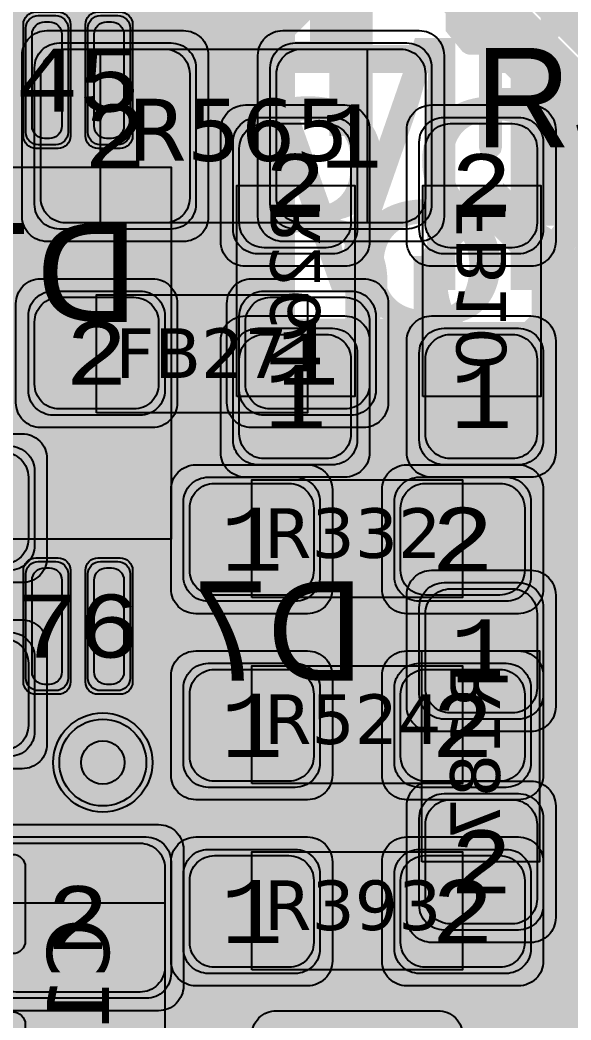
# Model space of a CAD drawing. Extents: x -28 to 199, y -61 to 255.
# Drawn here: x 140.03 to 144.47, y 85.12 to 93.19 of the extents above; entities that cross this region are included whole.
import ezdxf
from ezdxf.enums import TextEntityAlignment as Align

# ---------------------------------------------------------------- set-up
doc = ezdxf.new("R2010")
doc.units = 0
doc.header["$MEASUREMENT"] = 0
for name, color, linetype in [('ASSEMBLY_OUTLINES_BTM', 191, 'CONTINUOUS'), ('ASSEMBLY_OUTLINES_TOP', 102, 'CONTINUOUS'), ('ASSEMBLY_PART_NUMBERS_BTM', 191, 'CONTINUOUS'), ('ASSEMBLY_PART_NUMBERS_TOP', 102, 'CONTINUOUS'), ('ASSEMBLY_REF_DES_BTM', 191, 'CONTINUOUS'), ('ASSEMBLY_REF_DES_TOP', 102, 'CONTINUOUS'), ('DRILL_DRAWING', 21, 'CONTINUOUS'), ('GENERATED_SILKSCREEN_BTM', 255, 'CONTINUOUS'), ('GENERATED_SILKSCREEN_TOP', 140, 'CONTINUOUS'), ('PART_PADS_SMD_BTM', 10, 'CONTINUOUS'), ('PART_PADS_SMD_TOP', 150, 'CONTINUOUS'), ('PIN_NUMBERS_BTM', 8, 'CONTINUOUS'), ('PIN_NUMBERS_TOP', 8, 'CONTINUOUS'), ('PLACEMENT_OUTLINES_BTM', 222, 'CONTINUOUS'), ('PLACEMENT_OUTLINES_TOP', 130, 'CONTINUOUS'), ('PLANE_SHAPES_LAYER_2', 230, 'CONTINUOUS'), ('PLANE_SHAPES_LAYER_3', 81, 'CONTINUOUS'), ('SILKSCREEN_OUTLINES_BTM', 211, 'CONTINUOUS'), ('SILKSCREEN_OUTLINES_TOP', 150, 'CONTINUOUS'), ('SILKSCREEN_REF_DES_BTM', 211, 'CONTINUOUS'), ('SILKSCREEN_REF_DES_TOP', 150, 'CONTINUOUS'), ('SOLDERMASK_PADS_BTM', 12, 'CONTINUOUS'), ('SOLDERMASK_PADS_TOP', 180, 'CONTINUOUS'), ('SOLDERPASTE_PADS_BTM', 12, 'CONTINUOUS'), ('SOLDERPASTE_PADS_TOP', 180, 'CONTINUOUS'), ('TRACES_LAYER_3', 81, 'CONTINUOUS'), ('TRACES_LAYER_BOTTOM', 10, 'CONTINUOUS'), ('TRACES_LAYER_TOP', 150, 'CONTINUOUS'), ('VIA_HOLES_LAYER_2', 30, 'CONTINUOUS'), ('VIA_HOLES_LAYER_3', 30, 'CONTINUOUS'), ('VIA_HOLES_LAYER_BOTTOM', 30, 'CONTINUOUS'), ('VIA_HOLES_LAYER_TOP', 30, 'CONTINUOUS'), ('VIA_PADS_LAYER_2', 230, 'CONTINUOUS'), ('VIA_PADS_LAYER_3', 81, 'CONTINUOUS'), ('VIA_PADS_LAYER_BOTTOM', 10, 'CONTINUOUS'), ('VIA_PADS_LAYER_TOP', 150, 'CONTINUOUS')]:
    doc.layers.add(name, color=color, linetype=linetype)
doc.styles.add('COURIER_NEW', font='COUR.TTF')
doc.styles.add('VERDANA', font='verdana.TTF')
doc.styles.add('VERIBEST_GERBER_0', font='txt')

msp = doc.modelspace()

# ---------------------------------------------------------------- hatches: boundary and pattern name
at = {"layer": 'PLANE_SHAPES_LAYER_2'}
h = msp.add_hatch(color=256, dxfattribs=at)
h.paths.add_polyline_path([(169.5, 129.25), (149.5, 129.25), (142.25, 122), (142.25, 90.5), (147.5, 90.5), (147.5, 80), (154, 80), (154, 69.25), (131.75, 69.25), (131.75, 73.25), (121.25, 73.25), (121.25, 81), (110.5, 81), (110.5, 125.75), (106.5, 125.75), (106.5, 128.75), (93.5, 128.75), (93.5, 120.25), (91.75, 120.25), (91.75, 121.5), (80, 121.5), (80, 118.25), (73.25, 118.25), (73.25, 124.5), (67.5, 124.5), (67.5, 128), (57.75, 128), (57.75, 120.25), (55.25, 120.25), (55.25, 121.5), (47.5, 121.5), (47.5, 119), (35, 119), (35, 134.75), (32.75, 134.75), (32.75, 159.75), (29.25, 159.75), (29.25, 175.25), (22.5, 175.25), (22.5, 195.25), (17.25, 195.25), (17.25, 198), (22.5, 198), (22.5, 216.5), (40.25, 216.5), (40.25, 235.5), (54.5, 235.5), (54.5, 254), (87.25, 254), (87.25, 236.25), (86.25, 236.25), (86.25, 228.75), (81, 228.75), (81, 218.75), (95.25, 218.75), (95.25, 194.5), (87, 194.5), (87, 172), (131.1, 172), (131.1, 208.75), (115.5, 208.75), (115.5, 213.75), (106.75, 213.75), (106.75, 218.75), (110.25, 222.25), (110.25, 226.25), (142.5, 226.25), (142.5, 221.5), (160.5, 221.5), (160.5, 240.75), (169.5, 240.75)])
h.paths.add_polyline_path([(35.5, 149.5), (41.75, 149.5), (41.75, 152), (39.25, 152), (39.25, 154), (37.75, 154), (37.75, 152), (35.5, 152)], flags=16)
h.paths.add_polyline_path([(37.5, 125.75), (37.5, 128.75), (42.75, 128.75), (42.75, 125.75)], flags=16)
h.paths.add_polyline_path([(52, 127.75), (52, 130.75), (54.25, 130.75), (54.25, 127.75)], flags=16)
h.paths.add_polyline_path([(50.75, 219.5), (50.75, 226.5), (71.75, 226.5), (71.75, 219.5)], flags=16)
h.paths.add_polyline_path([(66.5, 150.75), (66.5, 177.5), (72.25, 177.5), (72.25, 150.75)], flags=16)
h.paths.add_polyline_path([(47.25, 185.25), (73, 185.25), (73, 188.25), (70.25, 188.25), (70.25, 191), (47.25, 191)], flags=16)
h.paths.add_polyline_path([(84.5, 208), (84.5, 212.75), (85, 212.75), (85, 208)], flags=16)
h.paths.add_polyline_path([(61.5, 137.25), (87.75, 137.25), (87.75, 140.5), (84.75, 140.5), (84.75, 143), (61.5, 143)], flags=16)
h.paths.add_polyline_path([(88.75, 127), (88.75, 130), (91, 130), (91, 127)], flags=16)
h.paths.add_polyline_path([(85.5, 130.25), (85.5, 132.5), (91, 132.5), (91, 130.25)], flags=16)
h.paths.add_polyline_path([(108.75, 142.25), (135.75, 142.25), (135.75, 145.75), (132.25, 145.75), (132.25, 149), (108.75, 149)], flags=16)
h.paths.add_polyline_path([(114.25, 126.75), (140.75, 126.75), (140.75, 129.75), (137.25, 129.75), (137.25, 133), (114.25, 133)], flags=16)
h.paths.add_polyline_path([(155.25, 180.25), (166.25, 180.25), (166.25, 186.25), (152.25, 186.25), (152.25, 183), (155.25, 183)], flags=16)
at = {"layer": 'PLANE_SHAPES_LAYER_3'}
h = msp.add_hatch(color=256, dxfattribs=at)
h.paths.add_polyline_path([(169.5, 129.25), (149.5, 129.25), (142.25, 122), (142.25, 90.5), (147.5, 90.5), (147.5, 80), (154, 80), (154, 69.25), (131.75, 69.25), (131.75, 73.25), (121.25, 73.25), (121.25, 81), (110.5, 81), (110.5, 125.75), (106.5, 125.75), (106.5, 128.75), (93.5, 128.75), (93.5, 120.25), (91.75, 120.25), (91.75, 121.5), (80, 121.5), (80, 118.25), (73.25, 118.25), (73.25, 124.5), (67.5, 124.5), (67.5, 127.75), (58.25, 127.75), (58.25, 130.25), (88.75, 130.25), (88.75, 127), (91, 127), (91, 132.5), (55, 132.5), (55, 131.25), (52, 131.25), (52, 127.75), (55, 127.75), (55, 127.25), (57.75, 127.25), (57.75, 120.25), (55.25, 120.25), (55.25, 121.5), (47.5, 121.5), (47.5, 119), (35, 119), (35, 134.75), (32.75, 134.75), (32.75, 159.75), (29.25, 159.75), (29.25, 175.25), (22.5, 175.25), (22.5, 195.25), (17.25, 195.25), (17.25, 198), (22.5, 198), (22.5, 216.5), (40.25, 216.5), (40.25, 235.5), (54.5, 235.5), (54.5, 254), (87.25, 254), (87.25, 236.25), (86.25, 236.25), (86.25, 228.75), (81, 228.75), (81, 218.75), (95.25, 218.75), (95.25, 194.5), (87, 194.5), (87, 172), (131.1, 172), (131.1, 208.75), (115.5, 208.75), (115.5, 213.75), (106.75, 213.75), (106.75, 218.75), (110.25, 222.25), (110.25, 226.25), (142.5, 226.25), (142.5, 221.5), (160.5, 221.5), (160.5, 240.75), (169.5, 240.75)])
h.paths.add_polyline_path([(35.5, 149.5), (41.75, 149.5), (41.75, 152), (39.25, 152), (39.25, 154), (37.75, 154), (37.75, 152), (35.5, 152)], flags=16)
h.paths.add_polyline_path([(37.5, 125.75), (37.5, 128.75), (42.75, 128.75), (42.75, 125.75)], flags=16)
h.paths.add_polyline_path([(50.75, 219.5), (50.75, 226.5), (71.75, 226.5), (71.75, 219.5)], flags=16)
h.paths.add_polyline_path([(66.5, 150.75), (66.5, 177.5), (72.25, 177.5), (72.25, 150.75)], flags=16)
h.paths.add_polyline_path([(47.25, 185.25), (73, 185.25), (73, 188.25), (70.25, 188.25), (70.25, 191), (47.25, 191)], flags=16)
h.paths.add_polyline_path([(84.5, 208), (84.5, 212.75), (85, 212.75), (85, 208)], flags=16)
h.paths.add_polyline_path([(61.5, 137.25), (87.75, 137.25), (87.75, 140.5), (84.75, 140.5), (84.75, 143), (61.5, 143)], flags=16)
h.paths.add_polyline_path([(108.75, 142.25), (135.75, 142.25), (135.75, 145.75), (132.25, 145.75), (132.25, 149), (108.75, 149)], flags=16)
h.paths.add_polyline_path([(114.25, 126.75), (140.75, 126.75), (140.75, 129.75), (137.25, 129.75), (137.25, 133), (114.25, 133)], flags=16)
h.paths.add_polyline_path([(155.25, 180.25), (166.25, 180.25), (166.25, 186.25), (152.25, 186.25), (152.25, 183), (155.25, 183)], flags=16)
at = {"layer": 'VIA_HOLES_LAYER_2'}
h = msp.add_hatch(color=256, dxfattribs=at)
edge = h.paths.add_edge_path()
edge.add_arc((140.7, 87.2), 0.175, 0, 360)
at = {"layer": 'VIA_HOLES_LAYER_3'}
h = msp.add_hatch(color=256, dxfattribs=at)
edge = h.paths.add_edge_path()
edge.add_arc((140.7, 87.2), 0.175, 0, 360)
at = {"layer": 'VIA_HOLES_LAYER_BOTTOM'}
h = msp.add_hatch(color=256, dxfattribs=at)
edge = h.paths.add_edge_path()
edge.add_arc((140.7, 87.2), 0.175, 0, 360)
at = {"layer": 'VIA_HOLES_LAYER_TOP'}
h = msp.add_hatch(color=256, dxfattribs=at)
edge = h.paths.add_edge_path()
edge.add_arc((140.7, 87.2), 0.175, 0, 360)

# ---------------------------------------------------------------- linework, layer by layer
at = {"layer": 'ASSEMBLY_OUTLINES_BTM', "const_width": 0.1}
msp.add_lwpolyline([(138.25, 89), (138.25, 92), (141.25, 92), (141.25, 89)], close=True, dxfattribs=at)
at = {"layer": 'ASSEMBLY_OUTLINES_BTM'}
for points in [[(141.78, 90.15), (141.78, 91.85), (142.73, 91.85), (142.73, 90.15)], [(143.28, 90.15), (143.28, 91.85), (144.23, 91.85), (144.23, 90.15)], [(143.27, 86.4), (143.27, 88.1), (144.22, 88.1), (144.22, 86.4)], [(139.8, 83.92), (139.8, 86.07), (141.2, 86.07), (141.2, 83.92)]]:
    msp.add_lwpolyline(points, close=True, dxfattribs=at)
at = {"layer": 'ASSEMBLY_OUTLINES_TOP'}
for points in [[(140.68, 91.55), (140.68, 92.95), (142.83, 92.95), (142.83, 91.55)], [(140.65, 90.02), (140.65, 90.97), (142.35, 90.97), (142.35, 90.02)], [(141.9, 88.53), (141.9, 89.48), (143.6, 89.48), (143.6, 88.53)], [(141.9, 87.03), (141.9, 87.98), (143.6, 87.98), (143.6, 87.03)], [(141.9, 85.53), (141.9, 86.48), (143.6, 86.48), (143.6, 85.53)]]:
    msp.add_lwpolyline(points, close=True, dxfattribs=at)
at = {"layer": 'GENERATED_SILKSCREEN_BTM', "const_width": 0.15}
for points in [[(143.6704, 93.5188), (144.2032, 93.5188), (144.2432, 93.4716), (143.612, 93.0844), (143.5696, 93.1372), (143.5696, 93.3956), (143.6704, 93.5188)], [(144.264, 93.446), (144.304, 93.3956), (144.304, 93.1372), (144.2032, 93.0124), (143.6704, 93.0124), (143.6328, 93.0596), (144.264, 93.446)], [(142.4456, 93.3688), (142.016, 92.9384), (142.4456, 92.9384), (142.4456, 93.3688)], [(142.7208, 92.9384), (142.7272, 92.9376), (142.7312, 92.9336), (142.7336, 92.928), (142.7344, 92.9224), (142.7336, 92.9168), (142.7312, 92.912), (142.7272, 92.908), (142.7208, 92.9064), (142.4784, 92.9064), (142.4784, 92.8688), (142.4768, 92.8632), (142.4736, 92.8584), (142.468, 92.856), (142.4624, 92.8552), (142.456, 92.856), (142.4504, 92.8584), (142.4464, 92.8632), (142.4456, 92.8688), (142.4456, 92.9064), (141.9752, 92.9064), (141.9712, 92.9072), (141.968, 92.9088), (141.9648, 92.9128), (141.9624, 92.9168), (141.9608, 92.9216), (141.96, 92.9264), (141.9608, 92.9304), (141.964, 92.9344), (142.4496, 93.42)], [(142.4784, 93.4088), (142.4784, 92.9384), (142.7208, 92.9384)], [(143.5368, 93.4004), (143.5368, 93.1308), (143.5376, 93.1276), (143.5376, 93.1268), (143.5384, 93.126), (143.5392, 93.1236), (143.54, 93.1204), (143.6496, 92.986), (143.6536, 92.9836), (143.6568, 92.9828), (143.6592, 92.9812), (143.6624, 92.9804), (144.2112, 92.9804), (144.2136, 92.9812), (144.2192, 92.9828), (144.2208, 92.9836), (144.224, 92.986), (144.3336, 93.1204), (144.3344, 93.1236), (144.3352, 93.1252), (144.336, 93.1268), (144.3368, 93.1284), (144.3368, 93.1308), (144.3368, 93.4004)], [(141.8256, 87.8704), (141.8272, 87.8648), (141.8264, 87.8592), (141.8232, 87.8544), (141.8184, 87.8512), (141.8128, 87.8496), (141.8072, 87.8488), (141.8024, 87.8504), (141.7984, 87.8552), (141.3672, 88.6224), (141.3656, 88.6264), (141.3656, 88.6296), (141.3656, 88.6328), (141.3672, 88.636), (141.3696, 88.6408), (141.3728, 88.644), (141.3768, 88.6456), (141.3808, 88.6464), (141.9208, 88.6464), (141.9264, 88.6448), (141.9312, 88.6408), (141.9336, 88.636), (141.9344, 88.6296), (141.9336, 88.624), (141.9312, 88.6184), (141.9264, 88.6144), (141.9208, 88.6136), (141.408, 88.6136), (141.8256, 87.8704)], [(142.2616, 88.6432), (142.2656, 88.6448), (142.2688, 88.6456), (142.272, 88.6464), (142.6768, 88.6464), (142.6824, 88.6448), (142.6872, 88.6408), (142.6912, 88.636), (142.6928, 88.6304), (142.6928, 87.8624), (142.6912, 87.856), (142.6872, 87.852), (142.6824, 87.8472), (142.6768, 87.8464), (142.272, 87.8464), (142.2688, 87.8464), (142.2672, 87.8472), (142.2656, 87.848), (142.2616, 87.8496), (142.1264, 87.9592), (142.124, 87.9624), (142.1232, 87.964), (142.1216, 87.968), (142.1208, 87.972), (142.1208, 88.5208), (142.1216, 88.5248), (142.1232, 88.5272), (142.1232, 88.5296), (142.1248, 88.5304), (142.1256, 88.5312), (142.1264, 88.5328), (142.2616, 88.6432)], [(142.6592, 88.6136), (142.2776, 88.6136), (142.1528, 88.5128), (142.1528, 87.98), (142.2776, 87.8792), (142.6592, 87.8792), (142.6592, 88.6136)]]:
    msp.add_lwpolyline(points, dxfattribs=at)
msp.add_lwpolyline([(138.25, 89), (138.25, 92), (141.25, 92), (141.25, 89)], close=True, dxfattribs=at)
for points in [[(141.780005, 90.716164, 1.1642e-05), (141.779995, 90.716156), (141.779995, 91.283844, 1.1642e-05), (141.780005, 91.283836), (141.780005, 90.716164)], [(142.730005, 90.707902, 1.22306e-05), (142.729995, 90.707911), (142.729995, 91.292089, 1.22306e-05), (142.730005, 91.292098), (142.730005, 90.707902)], [(143.280005, 90.716164, 1.1642e-05), (143.279995, 90.716156), (143.279995, 91.283844, 1.1642e-05), (143.280005, 91.283836), (143.280005, 90.716164)], [(144.230005, 90.707902, 1.22306e-05), (144.229995, 90.707911), (144.229995, 91.292089, 1.22306e-05), (144.230005, 91.292098), (144.230005, 90.707902)], [(143.270005, 86.957911, 1.22306e-05), (143.269995, 86.957902), (143.269995, 87.542098, 1.22306e-05), (143.270005, 87.542089), (143.270005, 86.957911)], [(144.220005, 86.966156, 1.1642e-05), (144.219995, 86.966164), (144.219995, 87.533836, 1.1642e-05), (144.220005, 87.533844), (144.220005, 86.966156)], [(141.200005, 84.730485, 1.10969e-05), (141.199995, 84.730492), (141.199995, 85.269508, 1.10969e-05), (141.200005, 85.269515), (141.200005, 84.730485)]]:
    msp.add_lwpolyline(points, format="xyb", dxfattribs=at)
at = {"layer": 'GENERATED_SILKSCREEN_TOP', "const_width": 0.15}
for points in [[(142.019515, 92.950005, 1.10969e-05), (142.019508, 92.949995), (141.480492, 92.949995, 1.10969e-05), (141.480485, 92.950005), (142.019515, 92.950005)], [(142.019515, 91.549995), (141.480485, 91.549995, 1.10969e-05), (141.480492, 91.550005), (142.019508, 91.550005, 1.10969e-05), (142.019515, 91.549995)], [(141.783844, 90.970005, 1.1642e-05), (141.783836, 90.969995), (141.216164, 90.969995, 1.1642e-05), (141.216156, 90.970005), (141.783844, 90.970005)], [(141.792098, 90.019995), (141.207902, 90.019995, 1.22306e-05), (141.207911, 90.020005), (141.792089, 90.020005, 1.22306e-05), (141.792098, 90.019995)], [(143.042098, 89.480005, 1.22306e-05), (143.042089, 89.479995), (142.457911, 89.479995, 1.22306e-05), (142.457902, 89.480005), (143.042098, 89.480005)], [(143.033844, 88.529995), (142.466156, 88.529995, 1.1642e-05), (142.466164, 88.530005), (143.033836, 88.530005, 1.1642e-05), (143.033844, 88.529995)], [(143.042098, 87.980005, 1.22306e-05), (143.042089, 87.979995), (142.457911, 87.979995, 1.22306e-05), (142.457902, 87.980005), (143.042098, 87.980005)], [(143.033844, 87.029995), (142.466156, 87.029995, 1.1642e-05), (142.466164, 87.030005), (143.033836, 87.030005, 1.1642e-05), (143.033844, 87.029995)], [(143.042098, 86.480005, 1.22306e-05), (143.042089, 86.479995), (142.457911, 86.479995, 1.22306e-05), (142.457902, 86.480005), (143.042098, 86.480005)], [(143.033844, 85.529995), (142.466156, 85.529995, 1.1642e-05), (142.466164, 85.530005), (143.033836, 85.530005, 1.1642e-05), (143.033844, 85.529995)]]:
    msp.add_lwpolyline(points, format="xyb", dxfattribs=at)
for points in [[(144.3744, 92.6424), (144.3768, 92.644), (144.3776, 92.648), (144.38, 92.652), (144.38, 92.656), (144.38, 92.8208), (144.38, 92.8248), (144.3776, 92.8272), (144.3776, 92.8296), (144.3768, 92.8304), (144.376, 92.8312), (144.3744, 92.8328), (144.2384, 92.9432), (144.2344, 92.9448), (144.2312, 92.9456), (144.228, 92.9464), (143.8248, 92.9464), (143.8176, 92.9448), (143.8128, 92.9408), (143.8088, 92.936), (143.8072, 92.9304), (143.8072, 92.1624), (143.8088, 92.156), (143.8128, 92.152), (143.8176, 92.1496), (143.8232, 92.1488), (143.8296, 92.1496), (143.8352, 92.152), (143.8392, 92.156), (143.8408, 92.1624), (143.8408, 92.5304), (144.2168, 92.5304), (144.348, 92.1576), (144.3512, 92.152), (144.3568, 92.1488), (144.3632, 92.148), (144.368, 92.1496), (144.3728, 92.152), (144.3768, 92.156), (144.3792, 92.1616), (144.3776, 92.168), (144.2464, 92.5408), (144.3744, 92.6424)], [(143.8408, 92.9136), (144.2232, 92.9136), (144.348, 92.8128), (144.348, 92.664), (144.2232, 92.5624), (143.8408, 92.5624), (143.8408, 92.9136)]]:
    msp.add_lwpolyline(points, dxfattribs=at)
at = {"layer": 'PART_PADS_SMD_BTM'}
for points in [[(140.32, 93.22, -0.4142135624), (140.42, 93.12), (140.42, 92.28, -0.4142135624), (140.32, 92.18), (140.18, 92.18, -0.4142135624), (140.08, 92.28), (140.08, 93.12, -0.4142135624), (140.18, 93.22)], [(140.82, 93.22, -0.4142135624), (140.92, 93.12), (140.92, 92.28, -0.4142135624), (140.82, 92.18), (140.68, 92.18, -0.4142135624), (140.58, 92.28), (140.58, 93.12, -0.4142135624), (140.68, 93.22)], [(141.95, 91.3, -0.4142135624), (141.75, 91.5), (141.75, 92.2, -0.4142135624), (141.95, 92.4), (142.55, 92.4, -0.4142135624), (142.75, 92.2), (142.75, 91.5, -0.4142135624), (142.55, 91.3)], [(143.45, 91.3, -0.4142135624), (143.25, 91.5), (143.25, 92.2, -0.4142135624), (143.45, 92.4), (144.05, 92.4, -0.4142135624), (144.25, 92.2), (144.25, 91.5, -0.4142135624), (144.05, 91.3)], [(141.95, 89.6, -0.4142135624), (141.75, 89.8), (141.75, 90.5, -0.4142135624), (141.95, 90.7), (142.55, 90.7, -0.4142135624), (142.75, 90.5), (142.75, 89.8, -0.4142135624), (142.55, 89.6)], [(143.45, 89.6, -0.4142135624), (143.25, 89.8), (143.25, 90.5, -0.4142135624), (143.45, 90.7), (144.05, 90.7, -0.4142135624), (144.25, 90.5), (144.25, 89.8, -0.4142135624), (144.05, 89.6)], [(140.32, 88.82, -0.4142135624), (140.42, 88.72), (140.42, 87.88, -0.4142135624), (140.32, 87.78), (140.18, 87.78, -0.4142135624), (140.08, 87.88), (140.08, 88.72, -0.4142135624), (140.18, 88.82)], [(140.82, 88.82, -0.4142135624), (140.92, 88.72), (140.92, 87.88, -0.4142135624), (140.82, 87.78), (140.68, 87.78, -0.4142135624), (140.58, 87.88), (140.58, 88.72, -0.4142135624), (140.68, 88.82)], [(144.05, 88.65, -0.4142135624), (144.25, 88.45), (144.25, 87.75, -0.4142135624), (144.05, 87.55), (143.45, 87.55, -0.4142135624), (143.25, 87.75), (143.25, 88.45, -0.4142135624), (143.45, 88.65)], [(144.05, 86.95, -0.4142135624), (144.25, 86.75), (144.25, 86.05, -0.4142135624), (144.05, 85.85), (143.45, 85.85, -0.4142135624), (143.25, 86.05), (143.25, 86.75, -0.4142135624), (143.45, 86.95)], [(139.75, 86.4, -0.4142135624), (139.95, 86.6), (141.05, 86.6, -0.4142135624), (141.25, 86.4), (141.25, 85.5, -0.4142135624), (141.05, 85.3), (139.95, 85.3, -0.4142135624), (139.75, 85.5)]]:
    msp.add_lwpolyline(points, format="xyb", close=True, dxfattribs=at)
at = {"layer": 'PART_PADS_SMD_TOP'}
for points in [[(141.25, 93, -0.4142135624), (141.45, 92.8), (141.45, 91.7, -0.4142135624), (141.25, 91.5), (140.35, 91.5, -0.4142135624), (140.15, 91.7), (140.15, 92.8, -0.4142135624), (140.35, 93)], [(143.15, 93, -0.4142135624), (143.35, 92.8), (143.35, 91.7, -0.4142135624), (143.15, 91.5), (142.25, 91.5, -0.4142135624), (142.05, 91.7), (142.05, 92.8, -0.4142135624), (142.25, 93)], [(141.2, 90.2, -0.4142135624), (141, 90), (140.3, 90, -0.4142135624), (140.1, 90.2), (140.1, 90.8, -0.4142135624), (140.3, 91), (141, 91, -0.4142135624), (141.2, 90.8)], [(142.9, 90.2, -0.4142135624), (142.7, 90), (142, 90, -0.4142135624), (141.8, 90.2), (141.8, 90.8, -0.4142135624), (142, 91), (142.7, 91, -0.4142135624), (142.9, 90.8)], [(139.05, 89.55, -0.4142135624), (139.25, 89.75), (139.95, 89.75, -0.4142135624), (140.15, 89.55), (140.15, 88.95, -0.4142135624), (139.95, 88.75), (139.25, 88.75, -0.4142135624), (139.05, 88.95)], [(141.35, 89.3, -0.4142135624), (141.55, 89.5), (142.25, 89.5, -0.4142135624), (142.45, 89.3), (142.45, 88.7, -0.4142135624), (142.25, 88.5), (141.55, 88.5, -0.4142135624), (141.35, 88.7)], [(143.05, 89.3, -0.4142135624), (143.25, 89.5), (143.95, 89.5, -0.4142135624), (144.15, 89.3), (144.15, 88.7, -0.4142135624), (143.95, 88.5), (143.25, 88.5, -0.4142135624), (143.05, 88.7)], [(140.15, 87.45, -0.4142135624), (139.95, 87.25), (139.25, 87.25, -0.4142135624), (139.05, 87.45), (139.05, 88.05, -0.4142135624), (139.25, 88.25), (139.95, 88.25, -0.4142135624), (140.15, 88.05)], [(141.35, 87.8, -0.4142135624), (141.55, 88), (142.25, 88, -0.4142135624), (142.45, 87.8), (142.45, 87.2, -0.4142135624), (142.25, 87), (141.55, 87, -0.4142135624), (141.35, 87.2)], [(143.05, 87.8, -0.4142135624), (143.25, 88), (143.95, 88, -0.4142135624), (144.15, 87.8), (144.15, 87.2, -0.4142135624), (143.95, 87), (143.25, 87, -0.4142135624), (143.05, 87.2)], [(141.35, 86.3, -0.4142135624), (141.55, 86.5), (142.25, 86.5, -0.4142135624), (142.45, 86.3), (142.45, 85.7, -0.4142135624), (142.25, 85.5), (141.55, 85.5, -0.4142135624), (141.35, 85.7)], [(143.05, 86.3, -0.4142135624), (143.25, 86.5), (143.95, 86.5, -0.4142135624), (144.15, 86.3), (144.15, 85.7, -0.4142135624), (143.95, 85.5), (143.25, 85.5, -0.4142135624), (143.05, 85.7)]]:
    msp.add_lwpolyline(points, format="xyb", close=True, dxfattribs=at)
at = {"layer": 'PLACEMENT_OUTLINES_BTM'}
for points in [[(138.25, 89), (138.25, 92), (141.25, 92), (141.25, 89)], [(141.78, 90.15), (141.78, 91.85), (142.73, 91.85), (142.73, 90.15)], [(143.28, 90.15), (143.28, 91.85), (144.23, 91.85), (144.23, 90.15)], [(143.27, 86.4), (143.27, 88.1), (144.22, 88.1), (144.22, 86.4)], [(139.8, 83.92), (139.8, 86.07), (141.2, 86.07), (141.2, 83.92)]]:
    msp.add_lwpolyline(points, close=True, dxfattribs=at)
at = {"layer": 'PLACEMENT_OUTLINES_TOP'}
for points in [[(140.68, 91.55), (140.68, 92.95), (142.83, 92.95), (142.83, 91.55)], [(140.65, 90.02), (140.65, 90.97), (142.35, 90.97), (142.35, 90.02)], [(141.9, 88.53), (141.9, 89.48), (143.6, 89.48), (143.6, 88.53)], [(141.9, 87.03), (141.9, 87.98), (143.6, 87.98), (143.6, 87.03)], [(141.9, 85.53), (141.9, 86.48), (143.6, 86.48), (143.6, 85.53)]]:
    msp.add_lwpolyline(points, close=True, dxfattribs=at)
at = {"layer": 'SILKSCREEN_OUTLINES_BTM'}
for points in [[(138.25, 89), (138.25, 92), (141.25, 92), (141.25, 89)], [(141.78, 90.15), (141.78, 91.85), (142.73, 91.85), (142.73, 90.15)], [(143.28, 90.15), (143.28, 91.85), (144.23, 91.85), (144.23, 90.15)], [(143.27, 86.4), (143.27, 88.1), (144.22, 88.1), (144.22, 86.4)], [(139.8, 83.92), (139.8, 86.07), (141.2, 86.07), (141.2, 83.92)]]:
    msp.add_lwpolyline(points, close=True, dxfattribs=at)
at = {"layer": 'SILKSCREEN_OUTLINES_TOP'}
for points in [[(140.68, 91.55), (140.68, 92.95), (142.83, 92.95), (142.83, 91.55)], [(140.65, 90.02), (140.65, 90.97), (142.35, 90.97), (142.35, 90.02)], [(141.9, 88.53), (141.9, 89.48), (143.6, 89.48), (143.6, 88.53)], [(141.9, 87.03), (141.9, 87.98), (143.6, 87.98), (143.6, 87.03)], [(141.9, 85.53), (141.9, 86.48), (143.6, 86.48), (143.6, 85.53)]]:
    msp.add_lwpolyline(points, close=True, dxfattribs=at)
at = {"layer": 'SOLDERMASK_PADS_BTM'}
for points in [[(140.34, 93.25, -0.4142135624), (140.44, 93.15), (140.44, 92.25, -0.4142135624), (140.34, 92.15), (140.16, 92.15, -0.4142135624), (140.06, 92.25), (140.06, 93.15, -0.4142135624), (140.16, 93.25)], [(140.84, 93.25, -0.4142135624), (140.94, 93.15), (140.94, 92.25, -0.4142135624), (140.84, 92.15), (140.66, 92.15, -0.4142135624), (140.56, 92.25), (140.56, 93.15, -0.4142135624), (140.66, 93.25)], [(141.85, 91.2, -0.4142135624), (141.65, 91.4), (141.65, 92.3, -0.4142135624), (141.85, 92.5), (142.65, 92.5, -0.4142135624), (142.85, 92.3), (142.85, 91.4, -0.4142135624), (142.65, 91.2)], [(143.35, 91.2, -0.4142135624), (143.15, 91.4), (143.15, 92.3, -0.4142135624), (143.35, 92.5), (144.15, 92.5, -0.4142135624), (144.35, 92.3), (144.35, 91.4, -0.4142135624), (144.15, 91.2)], [(141.85, 89.5, -0.4142135624), (141.65, 89.7), (141.65, 90.6, -0.4142135624), (141.85, 90.8), (142.65, 90.8, -0.4142135624), (142.85, 90.6), (142.85, 89.7, -0.4142135624), (142.65, 89.5)], [(143.35, 89.5, -0.4142135624), (143.15, 89.7), (143.15, 90.6, -0.4142135624), (143.35, 90.8), (144.15, 90.8, -0.4142135624), (144.35, 90.6), (144.35, 89.7, -0.4142135624), (144.15, 89.5)], [(140.34, 88.85, -0.4142135624), (140.44, 88.75), (140.44, 87.85, -0.4142135624), (140.34, 87.75), (140.16, 87.75, -0.4142135624), (140.06, 87.85), (140.06, 88.75, -0.4142135624), (140.16, 88.85)], [(140.84, 88.85, -0.4142135624), (140.94, 88.75), (140.94, 87.85, -0.4142135624), (140.84, 87.75), (140.66, 87.75, -0.4142135624), (140.56, 87.85), (140.56, 88.75, -0.4142135624), (140.66, 88.85)], [(144.15, 88.75, -0.4142135624), (144.35, 88.55), (144.35, 87.65, -0.4142135624), (144.15, 87.45), (143.35, 87.45, -0.4142135624), (143.15, 87.65), (143.15, 88.55, -0.4142135624), (143.35, 88.75)], [(144.15, 87.05, -0.4142135624), (144.35, 86.85), (144.35, 85.95, -0.4142135624), (144.15, 85.75), (143.35, 85.75, -0.4142135624), (143.15, 85.95), (143.15, 86.85, -0.4142135624), (143.35, 87.05)], [(139.65, 86.5, -0.4142135624), (139.85, 86.7), (141.15, 86.7, -0.4142135624), (141.35, 86.5), (141.35, 85.4, -0.4142135624), (141.15, 85.2), (139.85, 85.2, -0.4142135624), (139.65, 85.4)], [(141.9, 85, -0.4142135624), (142.1, 85.2), (143.4, 85.2, -0.4142135624), (143.6, 85), (143.6, 83.9, -0.4142135624), (143.4, 83.7), (142.1, 83.7, -0.4142135624), (141.9, 83.9)]]:
    msp.add_lwpolyline(points, format="xyb", close=True, dxfattribs=at)
at = {"layer": 'SOLDERMASK_PADS_TOP'}
for points in [[(141.35, 93.1, -0.4142135624), (141.55, 92.9), (141.55, 91.6, -0.4142135624), (141.35, 91.4), (140.25, 91.4, -0.4142135624), (140.05, 91.6), (140.05, 92.9, -0.4142135624), (140.25, 93.1)], [(143.25, 93.1, -0.4142135624), (143.45, 92.9), (143.45, 91.6, -0.4142135624), (143.25, 91.4), (142.15, 91.4, -0.4142135624), (141.95, 91.6), (141.95, 92.9, -0.4142135624), (142.15, 93.1)], [(141.3, 90.1, -0.4142135624), (141.1, 89.9), (140.2, 89.9, -0.4142135624), (140, 90.1), (140, 90.9, -0.4142135624), (140.2, 91.1), (141.1, 91.1, -0.4142135624), (141.3, 90.9)], [(143, 90.1, -0.4142135624), (142.8, 89.9), (141.9, 89.9, -0.4142135624), (141.7, 90.1), (141.7, 90.9, -0.4142135624), (141.9, 91.1), (142.8, 91.1, -0.4142135624), (143, 90.9)], [(138.95, 89.65, -0.4142135624), (139.15, 89.85), (140.05, 89.85, -0.4142135624), (140.25, 89.65), (140.25, 88.85, -0.4142135624), (140.05, 88.65), (139.15, 88.65, -0.4142135624), (138.95, 88.85)], [(141.25, 89.4, -0.4142135624), (141.45, 89.6), (142.35, 89.6, -0.4142135624), (142.55, 89.4), (142.55, 88.6, -0.4142135624), (142.35, 88.4), (141.45, 88.4, -0.4142135624), (141.25, 88.6)], [(142.95, 89.4, -0.4142135624), (143.15, 89.6), (144.05, 89.6, -0.4142135624), (144.25, 89.4), (144.25, 88.6, -0.4142135624), (144.05, 88.4), (143.15, 88.4, -0.4142135624), (142.95, 88.6)], [(140.25, 87.35, -0.4142135624), (140.05, 87.15), (139.15, 87.15, -0.4142135624), (138.95, 87.35), (138.95, 88.15, -0.4142135624), (139.15, 88.35), (140.05, 88.35, -0.4142135624), (140.25, 88.15)], [(141.25, 87.9, -0.4142135624), (141.45, 88.1), (142.35, 88.1, -0.4142135624), (142.55, 87.9), (142.55, 87.1, -0.4142135624), (142.35, 86.9), (141.45, 86.9, -0.4142135624), (141.25, 87.1)], [(142.95, 87.9, -0.4142135624), (143.15, 88.1), (144.05, 88.1, -0.4142135624), (144.25, 87.9), (144.25, 87.1, -0.4142135624), (144.05, 86.9), (143.15, 86.9, -0.4142135624), (142.95, 87.1)], [(141.25, 86.4, -0.4142135624), (141.45, 86.6), (142.35, 86.6, -0.4142135624), (142.55, 86.4), (142.55, 85.6, -0.4142135624), (142.35, 85.4), (141.45, 85.4, -0.4142135624), (141.25, 85.6)], [(142.95, 86.4, -0.4142135624), (143.15, 86.6), (144.05, 86.6, -0.4142135624), (144.25, 86.4), (144.25, 85.6, -0.4142135624), (144.05, 85.4), (143.15, 85.4, -0.4142135624), (142.95, 85.6)], [(140.075, 85.76, -0.4142135624), (139.975, 85.66), (138.425, 85.66, -0.4142135624), (138.325, 85.76), (138.325, 86.36, -0.4142135624), (138.425, 86.46), (139.975, 86.46, -0.4142135624), (140.075, 86.36)], [(140.075, 84.49, -0.4142135624), (139.975, 84.39), (138.425, 84.39, -0.4142135624), (138.325, 84.49), (138.325, 85.09, -0.4142135624), (138.425, 85.19), (139.975, 85.19, -0.4142135624), (140.075, 85.09)]]:
    msp.add_lwpolyline(points, format="xyb", close=True, dxfattribs=at)
at = {"layer": 'SOLDERPASTE_PADS_BTM'}
for points in [[(140.27, 93.17, -0.4142135624), (140.37, 93.07), (140.37, 92.33, -0.4142135624), (140.27, 92.23), (140.23, 92.23, -0.4142135624), (140.13, 92.33), (140.13, 93.07, -0.4142135624), (140.23, 93.17)], [(140.77, 93.17, -0.4142135624), (140.87, 93.07), (140.87, 92.33, -0.4142135624), (140.77, 92.23), (140.73, 92.23, -0.4142135624), (140.63, 92.33), (140.63, 93.07, -0.4142135624), (140.73, 93.17)], [(142, 91.35, -0.4142135624), (141.8, 91.55), (141.8, 92.15, -0.4142135624), (142, 92.35), (142.5, 92.35, -0.4142135624), (142.7, 92.15), (142.7, 91.55, -0.4142135624), (142.5, 91.35)], [(143.5, 91.35, -0.4142135624), (143.3, 91.55), (143.3, 92.15, -0.4142135624), (143.5, 92.35), (144, 92.35, -0.4142135624), (144.2, 92.15), (144.2, 91.55, -0.4142135624), (144, 91.35)], [(142, 89.65, -0.4142135624), (141.8, 89.85), (141.8, 90.45, -0.4142135624), (142, 90.65), (142.5, 90.65, -0.4142135624), (142.7, 90.45), (142.7, 89.85, -0.4142135624), (142.5, 89.65)], [(143.5, 89.65, -0.4142135624), (143.3, 89.85), (143.3, 90.45, -0.4142135624), (143.5, 90.65), (144, 90.65, -0.4142135624), (144.2, 90.45), (144.2, 89.85, -0.4142135624), (144, 89.65)], [(140.27, 88.77, -0.4142135624), (140.37, 88.67), (140.37, 87.93, -0.4142135624), (140.27, 87.83), (140.23, 87.83, -0.4142135624), (140.13, 87.93), (140.13, 88.67, -0.4142135624), (140.23, 88.77)], [(140.77, 88.77, -0.4142135624), (140.87, 88.67), (140.87, 87.93, -0.4142135624), (140.77, 87.83), (140.73, 87.83, -0.4142135624), (140.63, 87.93), (140.63, 88.67, -0.4142135624), (140.73, 88.77)], [(144, 88.6, -0.4142135624), (144.2, 88.4), (144.2, 87.8, -0.4142135624), (144, 87.6), (143.5, 87.6, -0.4142135624), (143.3, 87.8), (143.3, 88.4, -0.4142135624), (143.5, 88.6)], [(144, 86.9, -0.4142135624), (144.2, 86.7), (144.2, 86.1, -0.4142135624), (144, 85.9), (143.5, 85.9, -0.4142135624), (143.3, 86.1), (143.3, 86.7, -0.4142135624), (143.5, 86.9)], [(139.8, 86.35, -0.4142135624), (140, 86.55), (141, 86.55, -0.4142135624), (141.2, 86.35), (141.2, 85.55, -0.4142135624), (141, 85.35), (140, 85.35, -0.4142135624), (139.8, 85.55)]]:
    msp.add_lwpolyline(points, format="xyb", close=True, dxfattribs=at)
at = {"layer": 'SOLDERPASTE_PADS_TOP'}
for points in [[(141.2, 92.95, -0.4142135624), (141.4, 92.75), (141.4, 91.75, -0.4142135624), (141.2, 91.55), (140.4, 91.55, -0.4142135624), (140.2, 91.75), (140.2, 92.75, -0.4142135624), (140.4, 92.95)], [(143.1, 92.95, -0.4142135624), (143.3, 92.75), (143.3, 91.75, -0.4142135624), (143.1, 91.55), (142.3, 91.55, -0.4142135624), (142.1, 91.75), (142.1, 92.75, -0.4142135624), (142.3, 92.95)], [(141.15, 90.25, -0.4142135624), (140.95, 90.05), (140.35, 90.05, -0.4142135624), (140.15, 90.25), (140.15, 90.75, -0.4142135624), (140.35, 90.95), (140.95, 90.95, -0.4142135624), (141.15, 90.75)], [(142.85, 90.25, -0.4142135624), (142.65, 90.05), (142.05, 90.05, -0.4142135624), (141.85, 90.25), (141.85, 90.75, -0.4142135624), (142.05, 90.95), (142.65, 90.95, -0.4142135624), (142.85, 90.75)], [(139.1, 89.5, -0.4142135624), (139.3, 89.7), (139.9, 89.7, -0.4142135624), (140.1, 89.5), (140.1, 89, -0.4142135624), (139.9, 88.8), (139.3, 88.8, -0.4142135624), (139.1, 89)], [(141.4, 89.25, -0.4142135624), (141.6, 89.45), (142.2, 89.45, -0.4142135624), (142.4, 89.25), (142.4, 88.75, -0.4142135624), (142.2, 88.55), (141.6, 88.55, -0.4142135624), (141.4, 88.75)], [(143.1, 89.25, -0.4142135624), (143.3, 89.45), (143.9, 89.45, -0.4142135624), (144.1, 89.25), (144.1, 88.75, -0.4142135624), (143.9, 88.55), (143.3, 88.55, -0.4142135624), (143.1, 88.75)], [(140.1, 87.5, -0.4142135624), (139.9, 87.3), (139.3, 87.3, -0.4142135624), (139.1, 87.5), (139.1, 88, -0.4142135624), (139.3, 88.2), (139.9, 88.2, -0.4142135624), (140.1, 88)], [(141.4, 87.75, -0.4142135624), (141.6, 87.95), (142.2, 87.95, -0.4142135624), (142.4, 87.75), (142.4, 87.25, -0.4142135624), (142.2, 87.05), (141.6, 87.05, -0.4142135624), (141.4, 87.25)], [(143.1, 87.75, -0.4142135624), (143.3, 87.95), (143.9, 87.95, -0.4142135624), (144.1, 87.75), (144.1, 87.25, -0.4142135624), (143.9, 87.05), (143.3, 87.05, -0.4142135624), (143.1, 87.25)], [(141.4, 86.25, -0.4142135624), (141.6, 86.45), (142.2, 86.45, -0.4142135624), (142.4, 86.25), (142.4, 85.75, -0.4142135624), (142.2, 85.55), (141.6, 85.55, -0.4142135624), (141.4, 85.75)], [(143.1, 86.25, -0.4142135624), (143.3, 86.45), (143.9, 86.45, -0.4142135624), (144.1, 86.25), (144.1, 85.75, -0.4142135624), (143.9, 85.55), (143.3, 85.55, -0.4142135624), (143.1, 85.75)]]:
    msp.add_lwpolyline(points, format="xyb", close=True, dxfattribs=at)
at = {"layer": 'TRACES_LAYER_3', "const_width": 0.5}
for points in [[(140.7, 87.2), (140.7, 89.792839), (141.08778, 90.180619), (141.08778, 94.001981), (139.085761, 96.004), (136.084129, 96.004), (135.496, 95.415871), (135.496, 95.415869), (135.180131, 95.1), (132.7, 95.1), (132.4, 95.4), (131, 95.4)], [(140.7, 87.2), (136.278712, 82.778712), (136.278712, 82.378712), (135.8, 81.9)]]:
    msp.add_lwpolyline(points, dxfattribs=at)
at = {"layer": 'TRACES_LAYER_BOTTOM'}
for points, const_width in [([(151.85, 76.5), (151.372167, 76.5), (151.372167, 77.325), (146.204785, 82.492382), (146.204785, 91.474285), (140.882213, 96.796857), (140.882213, 118.741279), (137.753265, 121.870227), (128.688428, 121.870227), (127.75, 122.808655), (127.75, 123.9)], 0.35), ([(139.6, 95), (139.65, 95), (140.75, 93.9), (140.75, 92.7)], 0.254), ([(140.25, 92.7), (140.25, 93.497), (139.947, 93.8), (139.9, 93.8)], 0.254), ([(140.75, 92.7), (141.45, 92.7), (142.25, 91.9), (142.25, 91.85)], 0.35), ([(143.75, 91.85), (143.75, 91.8), (144.387291, 91.162709), (144.862709, 91.162709), (145, 91.3)], 0.35), ([(142.25, 87.087291), (142.25, 90.15)], 0.35), ([(143.75, 88.1), (143.75, 90.15)], 0.35), ([(140.75, 88.3), (140.75, 89.407553), (140.570395, 89.587158), (138.929605, 89.587158), (138.75, 89.407553), (138.75, 88.3)], 0.254), ([(140.7, 87.2), (140.053, 87.2), (139.75, 87.503), (139.75, 88.3)], 0.254), ([(140.7, 87.2), (140.5, 87), (140.5, 85.95)], 0.35), ([(142.25, 87.087291), (141.9, 86.737291), (141.387291, 86.737291), (140.6, 85.95), (140.5, 85.95)], 0.35), ([(142.25, 87.087291), (143.112709, 87.087291), (143.75, 86.45), (143.75, 86.4)], 0.35)]:
    msp.add_lwpolyline(points, dxfattribs=dict(at, const_width=const_width))
at = {"layer": 'TRACES_LAYER_TOP'}
for points, const_width in [([(136, 105.7), (136.704002, 106.404002), (137.562318, 106.404002), (138.004, 105.96232), (138.004, 105.962317), (138.266317, 105.7), (139.845159, 105.7), (141.277095, 104.268064), (141.277095, 95.77788), (144.389065, 92.66591), (144.389065, 91.910935), (145, 91.3)], 0.5), ([(138.900002, 103.175), (140.027, 103.175), (140.478126, 102.723874), (140.478126, 95.582946), (142.7, 93.361072), (142.7, 92.25)], 0.35), ([(140.8, 92.25), (140.8, 90.65), (140.65, 90.5)], 0.35), ([(145, 91.3), (144.2, 90.5), (142.35, 90.5)], 0.5), ([(141.9, 87.5), (141.9, 89)], 0.35), ([(143.6, 89), (144.427, 89), (144.924582, 88.502418), (144.929955, 88.502418), (146.181663, 87.25071), (146.181663, 78.447887), (144.483776, 76.75), (143.6, 76.75)], 0.35), ([(141.9, 86), (141.9, 87.5)], 0.35), ([(143.6, 87.5), (144.593763, 87.5), (145.665193, 86.42857), (145.665193, 79.565193), (144.7, 78.6)], 0.254), ([(139.2, 84.79), (139.675, 84.79), (140.885, 86), (141.9, 86)], 0.35), ([(144.7, 80), (145.227, 80.527), (145.227, 85.308443), (144.535443, 86), (143.6, 86)], 0.254)]:
    msp.add_lwpolyline(points, dxfattribs=dict(at, const_width=const_width))
at = {"layer": 'VIA_HOLES_LAYER_2'}
msp.add_circle((140.7, 87.2), 0.175, dxfattribs=at)
at = {"layer": 'VIA_HOLES_LAYER_3'}
msp.add_circle((140.7, 87.2), 0.175, dxfattribs=at)
at = {"layer": 'VIA_HOLES_LAYER_BOTTOM'}
msp.add_circle((140.7, 87.2), 0.175, dxfattribs=at)
at = {"layer": 'VIA_HOLES_LAYER_TOP'}
msp.add_circle((140.7, 87.2), 0.175, dxfattribs=at)
at = {"layer": 'VIA_PADS_LAYER_2'}
msp.add_circle((140.7, 87.2), 0.4, dxfattribs=at)
at = {"layer": 'VIA_PADS_LAYER_3'}
msp.add_circle((140.7, 87.2), 0.4, dxfattribs=at)
at = {"layer": 'VIA_PADS_LAYER_BOTTOM'}
msp.add_circle((140.7, 87.2), 0.35, dxfattribs=at)
at = {"layer": 'VIA_PADS_LAYER_TOP'}
msp.add_circle((140.7, 87.2), 0.35, dxfattribs=at)

# ---------------------------------------------------------------- texts
at = {"layer": 'ASSEMBLY_PART_NUMBERS_BTM', "style": 'VERIBEST_GERBER_0', "text_generation_flag": 2}
for s, p in [('ERJ-3EKF4701V', (139.71, 91)), ('MMZ1608A182B', (141.21, 91))]:
    msp.add_text(s, height=2.032, rotation=90, dxfattribs=at).set_placement(p, align=Align.TOP_LEFT)
at = {"layer": 'ASSEMBLY_PART_NUMBERS_TOP', "style": 'VERIBEST_GERBER_0'}
msp.add_text('ACS724KMATR-65AB-T', height=2.032, rotation=270, dxfattribs=at).set_placement((146.190002, 100), align=Align.TOP_LEFT)
for s, p in [('ERJ-6RQJ4R7V', (141.75, 94.79)), ('MMZ1608A182B', (141.5, 93.04)), ('GRM1885C1H100JA01D', (133.75, 92.54)), ('MMZ1608A182B', (127, 91.71)), ('ERJ-3EKF10R0V', (133.25, 90.46)), ('ERJ-3EKF2052V', (138.75, 90.29)), ('ERJ-3EKF1022V', (130, 89.79)), ('C0805C822K5RACTU', (129.75, 88.96)), ('1N4148W-7-F', (129.5, 86.71)), ('CL10C010BB8NNNC', (138.75, 86.71)), ('ERJ-3EKF1022V', (142.75, 86.46)), ('ERJ-3EKF1022V', (120.75, 86.29)), ('CL10B104KB8SFNC', (142.75, 85.54)), ('ERJ-3EKF4642V', (133.75, 85.46))]:
    msp.add_text(s, height=2.032, dxfattribs=at).set_placement(p, align=Align.TOP_LEFT)
at = {"layer": 'ASSEMBLY_REF_DES_BTM', "style": 'VERDANA', "text_generation_flag": 2}
for s, height, p in [('R264', 0.4, (142.05, 91.75)), ('FB10', 0.4, (143.55, 91.75)), ('R187', 0.4, (143.5, 88)), ('C111', 0.5, (140.25, 85.95))]:
    msp.add_text(s, height=height, rotation=90, dxfattribs=at).set_placement(p, align=Align.TOP_LEFT)
msp.add_text('D7', height=0.8, dxfattribs=at).set_placement((141, 91.55), align=Align.TOP_LEFT)
at = {"layer": 'ASSEMBLY_REF_DES_TOP', "style": 'VERDANA'}
for s, height, p in [('R565', 0.5, (140.9, 92.55)), ('FB27', 0.4, (140.8, 90.7)), ('R332', 0.4, (142, 89.25)), ('R524', 0.4, (142, 87.75)), ('R393', 0.4, (142, 86.25))]:
    msp.add_text(s, height=height, dxfattribs=at).set_placement(p, align=Align.TOP_LEFT)
at = {"layer": 'DRILL_DRAWING', "style": 'VERIBEST_GERBER_0'}
for p in [(139.9, 93.8), (145, 91.3), (140.7, 87.2)]:
    msp.add_text('A', height=2, dxfattribs=at).set_placement(p, align=Align.MIDDLE_CENTER)
at = {"layer": 'PIN_NUMBERS_BTM', "style": 'COURIER_NEW'}
for s, p in [('4', (140.25, 92.7)), ('5', (140.75, 92.7)), ('2', (140.8, 92.25)), ('1', (142.7, 92.25)), ('2', (142.25, 91.85)), ('2', (143.75, 91.85)), ('2', (140.65, 90.5)), ('1', (142.35, 90.5)), ('1', (142.25, 90.15)), ('1', (143.75, 90.15)), ('1', (141.9, 89)), ('2', (143.6, 89)), ('7', (140.25, 88.3)), ('6', (140.75, 88.3)), ('1', (143.75, 88.1)), ('1', (141.9, 87.5)), ('2', (143.6, 87.5)), ('2', (143.75, 86.4)), ('1', (141.9, 86)), ('2', (143.6, 86)), ('2', (140.5, 85.95))]:
    msp.add_text(s, height=0.508, dxfattribs=at).set_placement(p, align=Align.MIDDLE_CENTER)
at = {"layer": 'PIN_NUMBERS_TOP', "style": 'COURIER_NEW'}
for s, p in [('4', (140.25, 92.7)), ('5', (140.75, 92.7)), ('2', (140.8, 92.25)), ('1', (142.7, 92.25)), ('2', (142.25, 91.85)), ('2', (143.75, 91.85)), ('2', (140.65, 90.5)), ('1', (142.35, 90.5)), ('1', (142.25, 90.15)), ('1', (143.75, 90.15)), ('1', (141.9, 89)), ('2', (143.6, 89)), ('7', (140.25, 88.3)), ('6', (140.75, 88.3)), ('1', (143.75, 88.1)), ('1', (141.9, 87.5)), ('2', (143.6, 87.5)), ('2', (143.75, 86.4)), ('1', (141.9, 86)), ('2', (143.6, 86)), ('2', (140.5, 85.95))]:
    msp.add_text(s, height=0.508, dxfattribs=at).set_placement(p, align=Align.MIDDLE_CENTER)
at = {"layer": 'SILKSCREEN_REF_DES_BTM', "style": 'VERIBEST_GERBER_0', "text_generation_flag": 2}
msp.add_text('D7', height=0.8, dxfattribs=at).set_placement((142.8, 88.66), align=Align.TOP_LEFT)
at = {"layer": 'SILKSCREEN_REF_DES_TOP', "style": 'VERIBEST_GERBER_0'}
msp.add_text('R565', height=0.8, dxfattribs=at).set_placement((143.7, 92.96), align=Align.TOP_LEFT)

doc.saveas('drawing.dxf')
